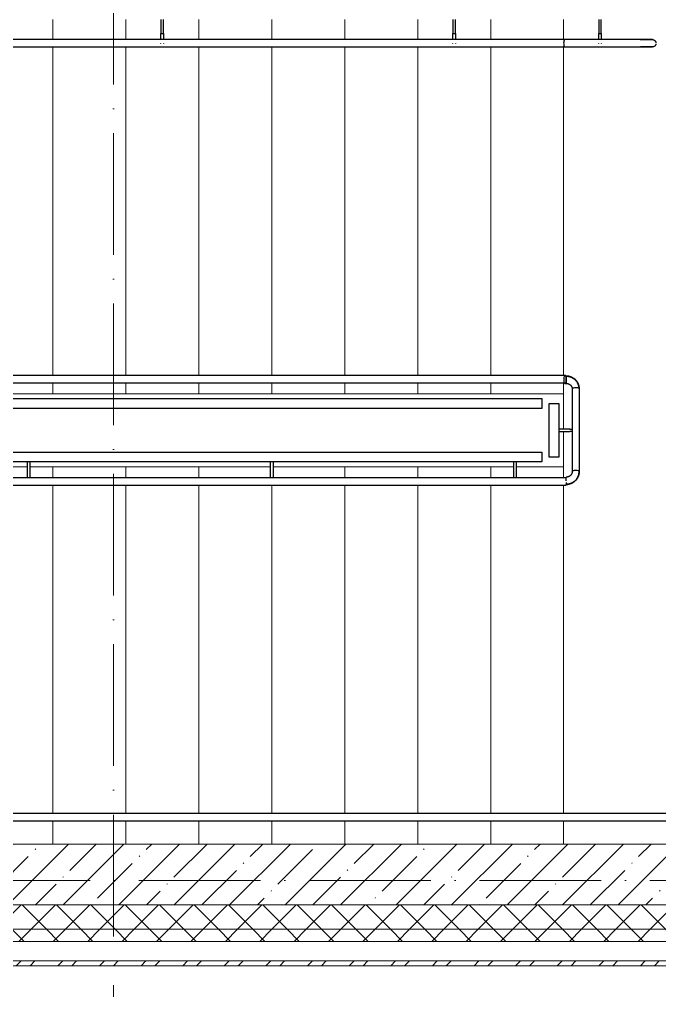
# Model space of a CAD drawing. Header units: millimetres. Extents: x -213536 to 1564669, y -45299 to 942238.
# Drawn here: x 502179 to 504810, y 501550 to 505540 of the extents above; entities that cross this region are included whole.
import ezdxf

# ---------------------------------------------------------------- set-up
doc = ezdxf.new("R2010")
doc.units = ezdxf.units.MM
doc.linetypes.add('50_200_ШТРИХ_1Т_ш5_п1_п1_', pattern=[700, 500, -100, 0, -100])
for name, color, linetype, lineweight in [('0-1', 7, 'Continuous', 5), ('0-2', 7, 'Continuous', 9), ('3) ЖБ 4м', 3, 'Continuous', 30), ('Контуры', 7, 'Continuous', 9), ('Линии подступенков', 7, 'Continuous', 9), ('Линии свеса', 7, 'Continuous', 9), ('Общие ребра', 7, 'Continuous', 9), ('Ограждение-1', 7, 'Continuous', 25), ('Оси-2', 7, '50_200_ШТРИХ_1Т_ш5_п1_п1_', 9), ('Стены-1', 7, 'Continuous', 13), ('Штриховка разреза-1', 7, 'Continuous', 9)]:
    doc.layers.add(name, color=color, linetype=linetype, lineweight=lineweight)
doc.layers.get('0-2').off()
pattern_1 = [(45, (0, 0), (-70.71068, 70.71068), []), (135, (0, 0), (-70.71068, -70.71068), [])]

# ---------------------------------------------------------------- blocks, each defined once
blk = doc.blocks.new('Ос 3 эт верх часть')
at = {"layer": 'Оси-2'}
for p, q in [((502566, 535177.6), (502566, 499613)), ((535374.3, 502002.4), (426847.2, 502002.4))]:
    blk.add_line(p, q, dxfattribs=at)
blk = doc.blocks.new('О_Элемент ограждения_Обод_Труба_ГОСТ 8645-68 - О_Элемент ограждения_Обод_Труба_ГОСТ 8645-68-V46-АИ2_03_План отделки стен 3-го этажа _Часть 1_')
at = {"layer": 'Ограждение-1'}
for p, q in [((-3720, 20), (0, 20)), ((-3720, -20), (-3720, 20)), ((0, 20), (0, -20)), ((0, -20), (-3720, -20))]:
    blk.add_line(p, q, dxfattribs=at)
blk = doc.blocks.new('О_Элемент поручня_Маршевый_Труба_ГОСТ 8732-78 - О_Элемент поручня_Маршевый_Труба_ГОСТ 8732-78-V47-АИ2_03_План отделки стен 3-го этажа _Часть 1_')
at = {"layer": 'Ограждение-1'}
for p, q in [((-9.9, 0), (-3926, 0)), ((-3926, -30), (-9.9, -30))]:
    blk.add_line(p, q, dxfattribs=at)
at = {"layer": 'Ограждение-1', "flags": 128}
for points in [[(-3923.9, -27.3), (-3924.7, -29), (-3925.5, -29.9), (-3926.4, -29.9), (-3927.2, -29), (-3928, -27.3)], [(-3927.1, -27.6), (-3926.3, -28.4), (-3925.6, -28.4), (-3924.8, -27.6)]]:
    blk.add_lwpolyline(points, dxfattribs=at)
blk = doc.blocks.new('О_Кронштейн_Форма Г_Круг_ГОСТ 2590-2006 - О_Кронштейн_Форма Г_Круг_ГОСТ 2590-2006-V48-АИ2_03_План отделки стен 3-го этажа _Часть 1_')
at = {"layer": 'Ограждение-1'}
for p, q in [((75045.3, 58765), (75045.3, 58820)), ((75055.3, 58820), (75055.3, 58765))]:
    blk.add_line(p, q, dxfattribs=at)
at = {"layer": 'Ограждение-1', "flags": 128}
for points in [[(75045.3, 58755), (75045.3, 58755.9), (75045.3, 58756.9), (75045.3, 58757.8), (75045.3, 58758.8), (75045.3, 58759.8), (75045.3, 58760.8), (75045.3, 58761.7), (75045.3, 58762.7), (75045.3, 58763.7), (75045.3, 58764.7), (75045.3, 58765)], [(75055.3, 58765), (75055.3, 58764), (75055.3, 58763), (75055.3, 58762), (75055.3, 58761), (75055.3, 58760), (75055.3, 58759.1), (75055.3, 58758.1), (75055.3, 58757.1), (75055.3, 58756.2), (75055.3, 58755.3)]]:
    blk.add_lwpolyline(points, dxfattribs=at)
blk = doc.blocks.new('О_Элемент поручня_Маршевый_Труба_ГОСТ 8732-78 - О_Элемент поручня_Маршевый_Труба_ГОСТ 8732-78-V49-АИ2_03_План отделки стен 3-го этажа _Часть 1_')
at = {"layer": 'Ограждение-1'}
for p, q in [((-9.9, 0), (-3926, 0)), ((-3926, -30), (-9.9, -30)), ((-9.1, -0.4), (-9.9, 0))]:
    blk.add_line(p, q, dxfattribs=at)
at = {"layer": 'Ограждение-1', "flags": 128}
blk.add_lwpolyline([(-9.9, -30), (-9.1, -29.6), (-8.3, -28.5), (-7.7, -26.7), (-7.1, -24.4), (-6.7, -21.5), (-6.5, -20.1)], dxfattribs=at)
blk = doc.blocks.new('О_Элемент ограждения_Обод_Труба_ГОСТ 8645-68 - О_Элемент ограждения_Обод_Труба_ГОСТ 8645-68-V249-АИ2_03_План отделки стен 3-го этажа _Часть 1_')
at = {"layer": 'Ограждение-1'}
for p, q in [((-220, 20), (0, 20)), ((-220, -20), (-220, 20)), ((0, 20), (0, -20)), ((0, -20), (-220, -20))]:
    blk.add_line(p, q, dxfattribs=at)
blk = doc.blocks.new('О_Элемент поручня_Торцевой_Труба_ГОСТ 8732-78 - О_Элемент поручня_Торцевой_Труба_ГОСТ 8732-78-31466544-АИ2_03_План отделки стен 3-го этажа _Часть 1_')
at = {"layer": 'Ограждение-1'}
for p, q in [((-4.8, 30), (-344.3, 30)), ((-344.3, 0), (-4.8, 0))]:
    blk.add_line(p, q, dxfattribs=at)
for centre, start_param, end_param in [((-344.3, 15), 6.021386, 6.283185), ((-344.3, 15), 3.141593, 4.712389), ((-344.3, 15), 5.235988, 5.497787), ((-4.8, 15), 5.759587, 6.283185), ((-4.8, 15), 3.141593, 3.403392), ((-4.8, 15), 5.567113, 5.713362), ((-4.8, 15), 3.800303, 3.926991), ((-4.8, 15), 4.712391, 4.949708), ((-4.8, 15), 4.462687, 4.712389)]:
    blk.add_ellipse(centre, major_axis=(0, 15), ratio=0.317305, start_param=start_param, end_param=end_param, dxfattribs=at)
blk = doc.blocks.new('О_Элемент поручня_Загиб_Труба_ГОСТ 8732-78 - О_Элемент поручня_Загиб_Труба_ГОСТ 8732-78-31466549-АИ2_03_План отделки стен 3-го этажа _Часть 1_')
at = {"layer": 'Ограждение-1'}
for p, q in [((75260, 59172.7), (75260, 59172.2)), ((75260, 59142.7), (75260, 59172.7)), ((75260, 59143.2), (75260, 59142.7))]:
    blk.add_line(p, q, dxfattribs=at)
at = {"layer": 'Ограждение-1', "flags": 128}
for points in [[(75315, 59119.8), (75315, 59121.9), (75314.8, 59124.1), (75314.6, 59126.2), (75314.3, 59128.3), (75313.9, 59130.4), (75313.4, 59132.5), (75312.8, 59134.6), (75312.1, 59136.6), (75311.4, 59138.7), (75310.5, 59140.6), (75309.6, 59142.6), (75308.6, 59144.5), (75307.6, 59146.4), (75306.4, 59148.2), (75305.2, 59150), (75303.9, 59151.7), (75302.5, 59153.3), (75301.1, 59155), (75299.6, 59156.5), (75298, 59158), (75296.4, 59159.4), (75294.7, 59160.8), (75293, 59162.1), (75291.2, 59163.3), (75289.4, 59164.5), (75287.5, 59165.6), (75285.6, 59166.6), (75283.7, 59167.5), (75281.7, 59168.4), (75279.7, 59169.2), (75277.6, 59169.9), (75275.6, 59170.5), (75273.5, 59171.1), (75271.4, 59171.6), (75269.2, 59171.9), (75267.1, 59172.3), (75264.9, 59172.5), (75262.8, 59172.6), (75260.6, 59172.7), (75260, 59172.7)], [(75313.5, 59119.8), (75313.5, 59121.8), (75313.3, 59123.9), (75313.1, 59126), (75312.8, 59128.1), (75312.4, 59130.1), (75311.9, 59132.2), (75311.4, 59134.2), (75310.7, 59136.1), (75310, 59138.1), (75309.2, 59140), (75308.3, 59141.9), (75307.3, 59143.8), (75306.3, 59145.6), (75305.2, 59147.4), (75304, 59149.1), (75302.7, 59150.8), (75301.4, 59152.4), (75300, 59153.9), (75298.5, 59155.5), (75297, 59156.9), (75295.4, 59158.3), (75293.8, 59159.6), (75292.1, 59160.9), (75290.4, 59162.1), (75288.6, 59163.2), (75286.8, 59164.3), (75285, 59165.3), (75283.1, 59166.2), (75281.1, 59167), (75279.2, 59167.8), (75277.2, 59168.5), (75275.2, 59169.1), (75273.1, 59169.6), (75271.1, 59170.1), (75269, 59170.5), (75266.9, 59170.8), (75264.8, 59171), (75262.7, 59171.1), (75260.6, 59171.2), (75260, 59171.2)], [(75260, 59142.7), (75261, 59142.7), (75262.1, 59142.6), (75263.1, 59142.5), (75264.1, 59142.4), (75265.1, 59142.2), (75266.1, 59142), (75267.1, 59141.7), (75268.1, 59141.5), (75269, 59141.1), (75270, 59140.8), (75270.9, 59140.4), (75271.8, 59140), (75272.7, 59139.5), (75273.6, 59139), (75274.4, 59138.5), (75275.2, 59137.9), (75276, 59137.4), (75276.8, 59136.7), (75277.5, 59136.1), (75278.2, 59135.5), (75278.9, 59134.8), (75279.5, 59134.1), (75280.1, 59133.3), (75280.7, 59132.6), (75281.2, 59131.8), (75281.7, 59131.1), (75282.2, 59130.3), (75282.6, 59129.5), (75283, 59128.6), (75283.4, 59127.8), (75283.7, 59127), (75284, 59126.1), (75284.3, 59125.3), (75284.5, 59124.4), (75284.7, 59123.5), (75284.8, 59122.6), (75284.9, 59121.8), (75285, 59120.9), (75285, 59120), (75285, 59119.8)]]:
    blk.add_lwpolyline(points, dxfattribs=at)
at = {"layer": 'Ограждение-1'}
for major_axis, start_param, end_param in [((15, 0), 2.991058, 3.141593), ((15, 0), 1.902818, 2.517638), ((-15, 0), 4.712391, 4.949101), ((15, 0), 1.071633, 1.570798), ((15, 0), 0.322886, 0.957006), ((-15, 0), 3.141593, 3.303036)]:
    blk.add_ellipse((75300, 59119.8), major_axis=major_axis, ratio=0.317305, start_param=start_param, end_param=end_param, dxfattribs=at)
blk = doc.blocks.new('О_Элемент поручня_Загиб_Труба_ГОСТ 8732-78 - О_Элемент поручня_Загиб_Труба_ГОСТ 8732-78-31137301-АИ2_03_План отделки стен 3-го этажа _Часть 1_')
at = {"layer": 'Ограждение-1'}
for p, q in [((75260, 58757.3), (75260, 58757.3)), ((75260, 58741.6), (75260, 58757))]:
    blk.add_line(p, q, dxfattribs=at)
at = {"layer": 'Ограждение-1', "flags": 128}
for points in [[(75260, 58727.3), (75262.2, 58727.3), (75264.3, 58727.5), (75266.5, 58727.7), (75268.6, 58728), (75270.8, 58728.3), (75272.9, 58728.8), (75275, 58729.3), (75277.1, 58729.9), (75279.1, 58730.6), (75281.2, 58731.4), (75283.2, 58732.2), (75285.1, 58733.1), (75287, 58734.1), (75288.9, 58735.2), (75290.7, 58736.4), (75292.5, 58737.6), (75294.3, 58738.8), (75296, 58740.2), (75297.6, 58741.6), (75299.2, 58743.1), (75300.7, 58744.6), (75302.1, 58746.2), (75303.5, 58747.9), (75304.8, 58749.6), (75306.1, 58751.3), (75307.3, 58753.1), (75308.3, 58755), (75309.4, 58756.9), (75310.3, 58758.8), (75311.2, 58760.8), (75311.9, 58762.8), (75312.6, 58764.9), (75313.2, 58766.9), (75313.7, 58769), (75314.2, 58771.1), (75314.5, 58773.2), (75314.8, 58775.4), (75314.9, 58777.5), (75315, 58779.7), (75315, 58780.2)], [(75285, 58780.2), (75285, 58779.4), (75284.9, 58778.5), (75284.8, 58777.6), (75284.7, 58776.7), (75284.5, 58775.8), (75284.3, 58775), (75284.1, 58774.1), (75283.8, 58773.3), (75283.5, 58772.4), (75283.1, 58771.6), (75282.8, 58770.8), (75282.3, 58769.9), (75281.9, 58769.1), (75281.4, 58768.4), (75280.8, 58767.6), (75280.3, 58766.9), (75279.7, 58766.1), (75279.1, 58765.4), (75278.4, 58764.7), (75277.7, 58764.1), (75277, 58763.4), (75276.2, 58762.8), (75275.5, 58762.2), (75274.6, 58761.7), (75273.8, 58761.1), (75273, 58760.6), (75272.1, 58760.2), (75271.2, 58759.7), (75270.2, 58759.3), (75269.3, 58759), (75268.3, 58758.6), (75267.4, 58758.3), (75266.4, 58758.1), (75265.4, 58757.8), (75264.4, 58757.7), (75263.4, 58757.5), (75262.3, 58757.4), (75261.3, 58757.3), (75260.3, 58757.3), (75260, 58757.3)], [(75260, 58728.8), (75262.1, 58728.8), (75264.2, 58729), (75266.3, 58729.2), (75268.4, 58729.4), (75270.5, 58729.8), (75272.6, 58730.2), (75274.6, 58730.8), (75276.6, 58731.4), (75278.6, 58732), (75280.6, 58732.8), (75282.5, 58733.6), (75284.4, 58734.5), (75286.3, 58735.5), (75288.1, 58736.5), (75289.9, 58737.6), (75291.7, 58738.8), (75293.4, 58740), (75295, 58741.3), (75296.6, 58742.7), (75298.1, 58744.2), (75299.6, 58745.6), (75301, 58747.2), (75302.4, 58748.8), (75303.6, 58750.5), (75304.8, 58752.2), (75306, 58753.9), (75307, 58755.7), (75308, 58757.6), (75308.9, 58759.5), (75309.8, 58761.4), (75310.5, 58763.3), (75311.2, 58765.3), (75311.8, 58767.3), (75312.3, 58769.3), (75312.7, 58771.4), (75313, 58773.4), (75313.3, 58775.5), (75313.4, 58777.6), (75313.5, 58779.7), (75313.5, 58780.2)]]:
    blk.add_lwpolyline(points, dxfattribs=at)
at = {"layer": 'Ограждение-1'}
for major_axis, start_param, end_param in [((15, 0), 2.692794, 2.917193), ((15, 0), 2.468394, 2.62707), ((15, 0), 1.833599, 2.019595), ((15, 0), 1.570796, 1.795196), ((-15, 0), 3.141593, 4.712389)]:
    blk.add_ellipse((75300, 58780.2), major_axis=major_axis, ratio=0.317305, start_param=start_param, end_param=end_param, dxfattribs=at)
blk = doc.blocks.new('О_Элемент поручня_Площадочный_Одноуровневый_ГОСТ 8732-78 - О_Элемент поручня_Площадочный_Одноуровневый_ГОСТ 8732-78 2-31466550-АИ2_03_План отделки стен 3-го этажа _Часть 1_')
at = {"layer": 'Ограждение-1'}
for p, q in [((9.9, 40), (4.9, 40)), ((4.9, 10), (6.1, 10.4)), ((4.9, 10), (9.9, 10)), ((6.7, 39), (5.5, 39.9)), ((9.9, 39.5), (9.9, 25)), ((9.9, 25), (9.9, 10.5))]:
    blk.add_line(p, q, dxfattribs=at)
at = {"layer": 'Ограждение-1', "flags": 128}
for points in [[(3.2, 39), (2.1, 37.3), (1.2, 34.9), (0.6, 32), (0.1, 28.6), (0, 25)], [(0, 25), (0.1, 21.7), (0.5, 18.5), (1.1, 15.6), (1.9, 13.3), (2.8, 11.5), (3.8, 10.4), (4.9, 10)]]:
    blk.add_lwpolyline(points, dxfattribs=at)
blk = doc.blocks.new('О_Кронштейн_Форма Г_Круг_ГОСТ 2590-2006 - О_Кронштейн_Форма Г_Круг_ГОСТ 2590-2006-V261-АИ2_03_План отделки стен 3-го этажа _Часть 1_')
at = {"layer": 'Ограждение-1'}
for p, q in [((75275, 58955), (75230, 58955)), ((75230, 58945), (75275, 58945))]:
    blk.add_line(p, q, dxfattribs=at)
at = {"layer": 'Ограждение-1', "flags": 128}
for points in [[(75275, 58955), (75276, 58955), (75277, 58955), (75278, 58955), (75279, 58955), (75280, 58955), (75280.9, 58955), (75281.9, 58955), (75282.9, 58955), (75283.8, 58955), (75284.7, 58955)], [(75285, 58945), (75284.1, 58945), (75283.1, 58945), (75282.2, 58945), (75281.2, 58945), (75280.2, 58945), (75279.2, 58945), (75278.3, 58945), (75277.3, 58945), (75276.3, 58945), (75275.3, 58945), (75275, 58945)]]:
    blk.add_lwpolyline(points, dxfattribs=at)
blk = doc.blocks.new('Ограждение 18 - Ограждение 2-31475116-АИ2_03_План отделки стен 3-го этажа _Часть 1_')
at = {"layer": 'Ограждение-1'}
for p, q in [((71219.7, 58819), (71219.7, 58761.1)), ((71219.7, 58819), (71219.7, 58761.1)), ((71229.7, 58761.1), (71229.7, 58819)), ((71229.7, 58761.1), (71229.7, 58819)), ((72419.8, 58819), (72419.8, 58761.1)), ((72419.8, 58819), (72419.8, 58761.1)), ((72429.8, 58761.1), (72429.8, 58819)), ((72429.8, 58761.1), (72429.8, 58819)), ((73019.6, 58819), (73019.6, 58761.1)), ((73019.6, 58819), (73019.6, 58761.1)), ((73029.6, 58761.1), (73029.6, 58819)), ((73029.6, 58761.1), (73029.6, 58819)), ((72878.5, 58736), (68995, 58736)), ((68995, 58706), (72878.5, 58706)), ((73189.7, 58736), (72878.5, 58736)), ((72878.5, 58706), (73189.7, 58706))]:
    blk.add_line(p, q, dxfattribs=at)
at = {"layer": 'Ограждение-1', "flags": 128}
for points in [[(71219.7, 58736.6), (71219.7, 58738), (71219.7, 58739.3), (71219.7, 58740.7), (71219.7, 58742.2), (71219.7, 58743.7), (71219.7, 58745.2), (71219.7, 58746.7), (71219.7, 58748.3), (71219.7, 58749.8), (71219.7, 58751.4), (71219.7, 58753), (71219.7, 58754.6), (71219.7, 58756.3), (71219.7, 58757.9), (71219.7, 58759.6), (71219.7, 58761.1)], [(71219.7, 58736.6), (71219.7, 58738), (71219.7, 58739.3), (71219.7, 58740.7), (71219.7, 58742.2), (71219.7, 58743.7), (71219.7, 58745.2), (71219.7, 58746.7), (71219.7, 58748.3), (71219.7, 58749.8), (71219.7, 58751.4), (71219.7, 58753), (71219.7, 58754.6), (71219.7, 58756.3), (71219.7, 58757.9), (71219.7, 58759.6), (71219.7, 58761.1)], [(71229.7, 58761.1), (71229.7, 58759.4), (71229.7, 58757.8), (71229.7, 58756.2), (71229.7, 58754.5), (71229.7, 58752.9), (71229.7, 58751.3), (71229.7, 58749.7), (71229.7, 58748.1), (71229.7, 58746.6), (71229.7, 58745.1), (71229.7, 58743.6), (71229.7, 58742.1), (71229.7, 58740.6), (71229.7, 58739.2), (71229.7, 58737.9), (71229.7, 58736.5)], [(71229.7, 58761.1), (71229.7, 58759.4), (71229.7, 58757.8), (71229.7, 58756.2), (71229.7, 58754.5), (71229.7, 58752.9), (71229.7, 58751.3), (71229.7, 58749.7), (71229.7, 58748.1), (71229.7, 58746.6), (71229.7, 58745.1), (71229.7, 58743.6), (71229.7, 58742.1), (71229.7, 58740.6), (71229.7, 58739.2), (71229.7, 58737.9), (71229.7, 58736.5)], [(72419.8, 58736.6), (72419.8, 58738), (72419.8, 58739.3), (72419.8, 58740.7), (72419.8, 58742.2), (72419.8, 58743.7), (72419.8, 58745.2), (72419.8, 58746.7), (72419.8, 58748.3), (72419.8, 58749.8), (72419.8, 58751.4), (72419.8, 58753), (72419.8, 58754.6), (72419.8, 58756.3), (72419.8, 58757.9), (72419.8, 58759.6), (72419.8, 58761.1)], [(72419.8, 58736.6), (72419.8, 58738), (72419.8, 58739.3), (72419.8, 58740.7), (72419.8, 58742.2), (72419.8, 58743.7), (72419.8, 58745.2), (72419.8, 58746.7), (72419.8, 58748.3), (72419.8, 58749.8), (72419.8, 58751.4), (72419.8, 58753), (72419.8, 58754.6), (72419.8, 58756.3), (72419.8, 58757.9), (72419.8, 58759.6), (72419.8, 58761.1)], [(72429.8, 58761.1), (72429.8, 58759.4), (72429.8, 58757.8), (72429.8, 58756.2), (72429.8, 58754.5), (72429.8, 58752.9), (72429.8, 58751.3), (72429.8, 58749.7), (72429.8, 58748.1), (72429.8, 58746.6), (72429.8, 58745.1), (72429.8, 58743.6), (72429.8, 58742.1), (72429.8, 58740.6), (72429.8, 58739.2), (72429.8, 58737.9), (72429.8, 58736.5)], [(72429.8, 58761.1), (72429.8, 58759.4), (72429.8, 58757.8), (72429.8, 58756.2), (72429.8, 58754.5), (72429.8, 58752.9), (72429.8, 58751.3), (72429.8, 58749.7), (72429.8, 58748.1), (72429.8, 58746.6), (72429.8, 58745.1), (72429.8, 58743.6), (72429.8, 58742.1), (72429.8, 58740.6), (72429.8, 58739.2), (72429.8, 58737.9), (72429.8, 58736.5)], [(73019.6, 58736.6), (73019.6, 58738), (73019.6, 58739.3), (73019.6, 58740.7), (73019.6, 58742.2), (73019.6, 58743.7), (73019.6, 58745.2), (73019.6, 58746.7), (73019.6, 58748.3), (73019.6, 58749.8), (73019.6, 58751.4), (73019.6, 58753), (73019.6, 58754.6), (73019.6, 58756.3), (73019.6, 58757.9), (73019.6, 58759.6), (73019.6, 58761.1)], [(73019.6, 58736.6), (73019.6, 58738), (73019.6, 58739.3), (73019.6, 58740.7), (73019.6, 58742.2), (73019.6, 58743.7), (73019.6, 58745.2), (73019.6, 58746.7), (73019.6, 58748.3), (73019.6, 58749.8), (73019.6, 58751.4), (73019.6, 58753), (73019.6, 58754.6), (73019.6, 58756.3), (73019.6, 58757.9), (73019.6, 58759.6), (73019.6, 58761.1)], [(73029.6, 58761.1), (73029.6, 58759.4), (73029.6, 58757.8), (73029.6, 58756.2), (73029.6, 58754.5), (73029.6, 58752.9), (73029.6, 58751.3), (73029.6, 58749.7), (73029.6, 58748.1), (73029.6, 58746.6), (73029.6, 58745.1), (73029.6, 58743.6), (73029.6, 58742.1), (73029.6, 58740.6), (73029.6, 58739.2), (73029.6, 58737.9), (73029.6, 58736.5)], [(73029.6, 58761.1), (73029.6, 58759.4), (73029.6, 58757.8), (73029.6, 58756.2), (73029.6, 58754.5), (73029.6, 58752.9), (73029.6, 58751.3), (73029.6, 58749.7), (73029.6, 58748.1), (73029.6, 58746.6), (73029.6, 58745.1), (73029.6, 58743.6), (73029.6, 58742.1), (73029.6, 58740.6), (73029.6, 58739.2), (73029.6, 58737.9), (73029.6, 58736.5)], [(71219.7, 58720.1), (71219.7, 58720.2), (71219.7, 58720.3), (71219.7, 58720.4), (71219.7, 58720.7), (71219.7, 58721), (71219.7, 58721.4), (71219.7, 58721.8)], [(71229.7, 58721.8), (71229.7, 58721.3), (71229.7, 58721), (71229.7, 58720.7), (71229.7, 58720.4), (71229.7, 58720.3), (71229.7, 58720.2), (71229.7, 58720.1)], [(72419.8, 58720.1), (72419.8, 58720.2), (72419.8, 58720.3), (72419.8, 58720.4), (72419.8, 58720.7), (72419.8, 58721), (72419.8, 58721.4), (72419.8, 58721.8)], [(72429.8, 58721.8), (72429.8, 58721.3), (72429.8, 58721), (72429.8, 58720.7), (72429.8, 58720.4), (72429.8, 58720.3), (72429.8, 58720.2), (72429.8, 58720.1)], [(73019.6, 58720.1), (73019.6, 58720.2), (73019.6, 58720.3), (73019.6, 58720.4), (73019.6, 58720.7), (73019.6, 58721), (73019.6, 58721.4), (73019.6, 58721.8)], [(73029.6, 58721.8), (73029.6, 58721.3), (73029.6, 58721), (73029.6, 58720.7), (73029.6, 58720.4), (73029.6, 58720.3), (73029.6, 58720.2), (73029.6, 58720.1)], [(73239.7, 58736), (73239.6, 58736), (73239.5, 58736), (73239.3, 58736), (73239, 58736), (73238.7, 58736), (73238.2, 58736), (73237.7, 58736), (73237.1, 58736), (73236.5, 58736), (73235.7, 58736), (73234.9, 58736), (73234, 58736), (73233, 58736), (73232, 58736), (73230.9, 58736), (73229.8, 58736), (73228.5, 58736), (73227.2, 58736), (73225.9, 58736), (73224.5, 58736), (73223, 58736), (73221.5, 58736), (73219.9, 58736), (73218.3, 58736), (73216.7, 58736), (73215, 58736), (73213.2, 58736), (73211.4, 58736), (73209.6, 58736), (73207.8, 58736), (73205.9, 58736), (73204, 58736), (73202.1, 58736), (73200.1, 58736), (73198.2, 58736), (73196.2, 58736), (73194.2, 58736), (73192.2, 58736), (73190.2, 58736), (73189.7, 58736)], [(73189.7, 58736), (73191.7, 58736), (73193.7, 58736), (73195.6, 58736), (73197.6, 58736), (73199.6, 58736), (73201.5, 58736), (73203.5, 58736), (73205.4, 58736), (73207.3, 58736), (73209.1, 58736), (73211, 58736), (73212.7, 58736), (73214.5, 58736), (73216.2, 58736), (73217.9, 58736), (73219.5, 58736), (73221.1, 58736), (73222.6, 58736), (73224.1, 58736), (73225.5, 58736), (73226.9, 58736), (73228.2, 58736), (73229.4, 58736), (73230.6, 58736), (73231.7, 58736), (73232.8, 58736), (73233.8, 58736), (73234.7, 58736), (73235.5, 58736), (73236.3, 58736), (73236.9, 58736), (73237.6, 58736), (73238.1, 58736), (73238.6, 58736), (73238.9, 58736), (73239.2, 58736), (73239.5, 58736), (73239.6, 58736), (73239.7, 58736), (73239.7, 58736)], [(73189.7, 58706), (73191.7, 58706), (73193.7, 58706), (73195.6, 58706), (73197.6, 58706), (73199.6, 58706), (73201.5, 58706), (73203.5, 58706), (73205.4, 58706), (73207.3, 58706), (73209.1, 58706), (73211, 58706), (73212.7, 58706), (73214.5, 58706), (73216.2, 58706), (73217.9, 58706), (73219.5, 58706), (73221.1, 58706), (73222.6, 58706), (73224.1, 58706), (73225.5, 58706), (73226.9, 58706), (73228.2, 58706), (73229.4, 58706), (73230.6, 58706), (73231.7, 58706), (73232.8, 58706), (73233.8, 58706), (73234.7, 58706), (73235.5, 58706), (73236.3, 58706), (73236.9, 58706), (73237.6, 58706), (73238.1, 58706), (73238.6, 58706), (73238.9, 58706), (73239.2, 58706), (73239.5, 58706), (73239.6, 58706), (73239.7, 58706), (73239.7, 58706)], [(73239.7, 58706), (73239.6, 58706), (73239.5, 58706), (73239.3, 58706), (73239, 58706), (73238.7, 58706), (73238.2, 58706), (73237.7, 58706), (73237.1, 58706), (73236.5, 58706), (73235.7, 58706), (73234.9, 58706), (73234, 58706), (73233, 58706), (73232, 58706), (73230.9, 58706), (73229.8, 58706), (73228.5, 58706), (73227.2, 58706), (73225.9, 58706), (73224.5, 58706), (73223, 58706), (73221.5, 58706), (73219.9, 58706), (73218.3, 58706), (73216.7, 58706), (73215, 58706), (73213.2, 58706), (73211.4, 58706), (73209.6, 58706), (73207.8, 58706), (73205.9, 58706), (73204, 58706), (73202.1, 58706), (73200.1, 58706), (73198.2, 58706), (73196.2, 58706), (73194.2, 58706), (73192.2, 58706), (73190.2, 58706)], [(73239.7, 58736), (73240.3, 58736), (73240.9, 58736), (73241.5, 58735.9), (73242, 58735.9), (73242.6, 58735.7), (73243.2, 58735.6), (73243.8, 58735.5), (73244.4, 58735.3), (73244.9, 58735.1), (73245.5, 58734.9), (73246, 58734.6), (73246.6, 58734.3), (73247.1, 58734.1), (73247.6, 58733.8), (73248.1, 58733.4), (73248.6, 58733.1), (73249.1, 58732.7), (73249.5, 58732.3), (73250, 58731.9), (73250.4, 58731.5), (73250.8, 58731.1), (73251.2, 58730.6), (73251.6, 58730.1), (73251.9, 58729.6), (73252.3, 58729.1), (73252.6, 58728.6), (73252.9, 58728.1), (73253.2, 58727.6), (73253.4, 58727), (73253.6, 58726.5), (73253.8, 58725.9), (73254, 58725.3), (73254.2, 58724.8), (73254.3, 58724.2), (73254.4, 58723.6), (73254.5, 58723)], [(73248.7, 58709.1), (73248.3, 58708.8), (73247.8, 58708.4), (73247.3, 58708.1), (73246.7, 58707.8), (73246.2, 58707.5), (73245.6, 58707.3), (73245.1, 58707.1), (73244.5, 58706.9), (73244, 58706.7), (73243.4, 58706.5), (73242.8, 58706.4), (73242.2, 58706.3), (73241.6, 58706.2), (73241, 58706.1), (73240.4, 58706.1), (73239.8, 58706), (73239.7, 58706)], [(73254.5, 58719.2), (73254.5, 58718.7), (73254.4, 58718.1), (73254.2, 58717.5), (73254.1, 58716.9), (73253.9, 58716.3), (73253.7, 58715.8), (73253.5, 58715.2), (73253.2, 58714.7), (73253, 58714.1), (73252.7, 58713.6), (73252.4, 58713.1), (73252, 58712.6), (73251.7, 58712.1), (73251.3, 58711.6), (73250.9, 58711.2), (73250.5, 58710.7), (73250.1, 58710.3), (73249.7, 58709.9), (73249.2, 58709.5)]]:
    blk.add_lwpolyline(points, dxfattribs=at)
at = {"layer": 'Ограждение-1'}
for points in [[(71219.8, 58761.1), (71219.7, 58761.1), (71219.7, 58761.1), (71219.8, 58761.1)], [(71219.8, 58761.1), (71219.7, 58761.1), (71219.7, 58761.1), (71220.3, 58761.1), (71221.4, 58761.1), (71223, 58761.1), (71224.1, 58761.1), (71224.7, 58761.1)], [(71224.7, 58761.1), (71225.3, 58761.1), (71226.5, 58761.1), (71228, 58761.1), (71229.1, 58761.1), (71229.5, 58761.1), (71229.6, 58761.1)], [(72419.9, 58761.1), (72419.8, 58761.1), (72419.8, 58761.1), (72419.9, 58761.1)], [(72419.9, 58761.1), (72419.8, 58761.1), (72419.8, 58761.1), (72420.4, 58761.1), (72421.5, 58761.1), (72423.1, 58761.1), (72424.2, 58761.1), (72424.8, 58761.1)], [(72424.8, 58761.1), (72425.4, 58761.1), (72426.6, 58761.1), (72428.1, 58761.1), (72429.2, 58761.1), (72429.6, 58761.1), (72429.7, 58761.1)], [(73019.7, 58761.1), (73019.6, 58761.1), (73019.6, 58761.1), (73020.2, 58761.1), (73021.3, 58761.1), (73022.9, 58761.1), (73024, 58761.1), (73024.6, 58761.1)], [(73019.7, 58761.1), (73019.6, 58761.1), (73019.6, 58761.1), (73019.7, 58761.1)], [(73024.6, 58761.1), (73025.2, 58761.1), (73026.3, 58761.1), (73027.9, 58761.1), (73029, 58761.1), (73029.4, 58761.1), (73029.5, 58761.1)]]:
    blk.add_open_spline(points, degree=3, dxfattribs=at)
for points, knots in [([(72878.5, 58736), (72878.2, 58736), (72877.6, 58735.7), (72876.8, 58734.2), (72876, 58731.8), (72875.2, 58727.6), (72875, 58723.7), (72875, 58721)], [-0.5, -0.5, -0.5, -0.5, -0.4166667, -0.3333333, -0.25, -0.1666667, 0, 0, 0, 0]), ([(72875, 58721), (72875, 58718.4), (72875.2, 58714.5), (72876, 58710.3), (72876.8, 58707.9), (72877.6, 58706.4), (72878.2, 58706), (72878.5, 58706)], [-1, -1, -1, -1, -0.8333333, -0.75, -0.6666667, -0.5833333, -0.5, -0.5, -0.5, -0.5])]:
    blk.add_open_spline(points, degree=3, knots=knots, dxfattribs=at)
blk = doc.blocks.new('О_Элемент поручня_Пристенный_Труба_ГОСТ 8732-78 - О_Элемент поручня_Пристенный_Труба_ГОСТ 8732-78-31382400-АИ2_03_План отделки стен 3-го этажа _Часть 1_')
at = {"layer": 'Ограждение-1'}
for p, q in [((300, 30), (-4500, 30)), ((-4500, 0), (300, 0))]:
    blk.add_line(p, q, dxfattribs=at)
blk = doc.blocks.new('0125-Р-ОО-Ш2-АР-о_23_10_2024_rvt-1-АИ2_03_План отделки стен 3-го этажа _Часть 1_')
at = {"layer": 'Штриховка разреза-1'}
h = blk.add_hatch(dxfattribs=at)
h.set_pattern_fill('FP_2', color=256, style=0, pattern_type=2)
h.set_pattern_definition([(45, (0, 0), (-114.04925, 114.04925), []), (45, (114.05, 0), (-114.04925, 114.04925), [201.612, -40.322, 3.353, -36.97])])
h.paths.add_polyline_path([(76800, 57000), (76800, 57250), (70300, 57250), (70300, 57000), (76750, 57000)], flags=0)
h = blk.add_hatch(dxfattribs=at)
h.set_pattern_fill('FP_50', color=256, style=0, pattern_type=2)
h.set_pattern_definition(pattern_1)
h.paths.add_polyline_path([(75665.1, 56900), (76650, 56900), (76650, 57000), (70300, 57000), (70300, 56900), (74722.9, 56900)], flags=0)
h.paths.add_polyline_path([(66243.3, 56900), (66350, 56900), (66350, 56994), (66275, 56994), (66275, 57000), (65325, 57000), (65325, 56994), (65250, 56994), (65250, 56900), (66100, 56900)], flags=0)
h.paths.add_polyline_path([(68800, 56900), (69300, 56900), (69300, 57000), (67425, 57000), (67425, 56994), (67350, 56994), (67350, 56900), (68127.7, 56900)], flags=0)
h.paths.add_polyline_path([(63450, 56900), (63450, 56994), (63375, 56994), (63375, 57000), (62325, 57000), (62325, 56994), (62250, 56994), (62250, 56900), (63444, 56900)], flags=0)
h.paths.add_polyline_path([(60375, 56900), (60450, 56900), (60450, 56994), (60375, 56994), (60375, 57000), (59325, 57000), (59325, 56994), (59250, 56994), (59250, 56900), (59648.1, 56900)], flags=0)
h.paths.add_polyline_path([(56600, 56900), (57450, 56900), (57450, 56994), (57375, 56994), (57375, 57000), (56325, 57000), (56325, 56994), (56250, 56994), (56250, 56900), (56350.5, 56900)], flags=0)
h.paths.add_polyline_path([(54444, 56900), (54450, 56900), (54450, 56994), (54375, 56994), (54375, 57000), (53325, 57000), (53325, 56994), (53250, 56994), (53250, 56900), (54375, 56900)], flags=0)
h.paths.add_polyline_path([(51450, 56900), (51450, 56994), (51375, 56994), (51375, 57000), (50325, 57000), (50325, 56994), (50250, 56994), (50250, 56900), (51168.6, 56900)], flags=0)
h.paths.add_polyline_path([(48450, 56900), (48450, 56994), (48375, 56994), (48375, 57000), (46775, 57000), (46775, 56994), (46700, 56994), (46700, 56900), (48342.1, 56900)], flags=0)
h.paths.add_polyline_path([(44900, 56900), (44900, 56994), (44825, 56994), (44825, 57000), (43775, 57000), (43775, 56994), (43700, 56994), (43700, 56900), (44894, 56900)], flags=0)
h.paths.add_polyline_path([(41050, 56900), (41900, 56900), (41900, 56994), (41825, 56994), (41825, 57000), (40775, 57000), (40775, 56994), (40700, 56994), (40700, 56900), (40804.7, 56900)], flags=0)
h.paths.add_polyline_path([(38900, 56900), (38900, 56994), (38825, 56994), (38825, 57000), (37775, 57000), (37775, 56994), (37700, 56994), (37700, 56900), (38550, 56900)], flags=0)
h.paths.add_polyline_path([(35894, 56900), (35900, 56900), (35900, 56994), (35825, 56994), (35825, 57000), (34775, 57000), (34775, 56994), (34700, 56994), (34700, 56900), (35825, 56900)], flags=0)
h.paths.add_polyline_path([(32900, 56900), (32900, 56994), (32825, 56994), (32825, 57000), (31775, 57000), (31775, 56994), (31700, 56994), (31700, 56900), (32796.2, 56900)], flags=0)
h.paths.add_polyline_path([(29550, 56900), (29900, 56900), (29900, 56994), (29825, 56994), (29825, 57000), (28775, 57000), (28775, 56994), (28700, 56994), (28700, 56900), (29498.6, 56900)], flags=0)
h.paths.add_polyline_path([(25700, 56900), (26900, 56900), (26900, 56994), (26825, 56994), (26825, 57000), (25775, 57000), (25775, 56994), (25700, 56994)], flags=0)
h.paths.add_polyline_path([(23825, 56900), (23900, 56900), (23900, 56994), (23825, 56994), (23825, 57000), (22775, 57000), (22775, 56994), (22700, 56994), (22700, 56900), (23550, 56900)], flags=0)
h.paths.add_polyline_path([(20825, 56900), (20900, 56900), (20900, 56994), (20825, 56994), (20825, 57000), (19775, 57000), (19775, 56994), (19700, 56994), (19700, 56900), (20550, 56900)], flags=0)
h.paths.add_polyline_path([(18700, 56900), (18700, 56994), (18625, 56994), (18625, 57000), (8900, 57000), (8900, 56900), (18663.6, 56900)], flags=0)
h.paths.add_polyline_path([(6886.4, 56900), (7900, 56900), (7900, 57000), (-100, 57000), (-100, 56900), (3117.7, 56900)], flags=0)
h = blk.add_hatch(dxfattribs=at)
h.set_pattern_fill('FP_50', color=256, style=0, pattern_type=2)
h.set_pattern_definition(pattern_1)
h.paths.add_polyline_path([(75665.1, 56850), (76650, 56850), (76650, 56900), (70300, 56900), (70300, 56850), (74722.9, 56850)], flags=0)
h.paths.add_polyline_path([(69300, 56850), (69300, 56900), (67350, 56900), (67350, 56850), (69069.9, 56850)], flags=0)
h.paths.add_polyline_path([(66350, 56850), (66350, 56900), (65250, 56900), (65250, 56850), (66243.3, 56850)], flags=0)
h.paths.add_polyline_path([(63450, 56850), (63450, 56900), (62250, 56900), (62250, 56850), (63416.8, 56850)], flags=0)
h.paths.add_polyline_path([(60450, 56850), (60450, 56900), (59250, 56900), (59250, 56850), (59648.1, 56850)], flags=0)
h.paths.add_polyline_path([(57450, 56850), (57450, 56900), (56250, 56900), (56250, 56850), (56821.6, 56850)], flags=0)
h.paths.add_polyline_path([(53250, 56850), (54450, 56850), (54450, 56900), (53250, 56900)], flags=0)
h.paths.add_polyline_path([(51450, 56850), (51450, 56900), (50250, 56900), (50250, 56850), (51168.6, 56850)], flags=0)
h.paths.add_polyline_path([(48450, 56850), (48450, 56900), (46700, 56900), (46700, 56850), (48342.1, 56850)], flags=0)
h.paths.add_polyline_path([(44573.4, 56850), (44900, 56850), (44900, 56900), (43700, 56900), (43700, 56850)], flags=0)
h.paths.add_polyline_path([(41900, 56850), (41900, 56900), (40700, 56900), (40700, 56850), (41746.8, 56850)], flags=0)
h.paths.add_polyline_path([(38900, 56850), (38900, 56900), (37700, 56900), (37700, 56850), (37978.1, 56850)], flags=0)
h.paths.add_polyline_path([(34700, 56850), (35900, 56850), (35900, 56900), (34700, 56900)], flags=0)
h.paths.add_polyline_path([(32900, 56850), (32900, 56900), (31700, 56900), (31700, 56850), (32796.2, 56850)], flags=0)
h.paths.add_polyline_path([(28700, 56850), (29900, 56850), (29900, 56900), (28700, 56900)], flags=0)
h.paths.add_polyline_path([(25729.9, 56850), (26900, 56850), (26900, 56900), (25700, 56900), (25700, 56850)], flags=0)
h.paths.add_polyline_path([(23900, 56850), (23900, 56900), (22700, 56900), (22700, 56850), (23845.5, 56850)], flags=0)
h.paths.add_polyline_path([(20547.9, 56850), (20900, 56850), (20900, 56900), (19700, 56900), (19700, 56850), (20076.9, 56850)], flags=0)
h.paths.add_polyline_path([(18700, 56850), (18700, 56900), (8900, 56900), (8900, 56850), (18663.6, 56850)], flags=0)
h.paths.add_polyline_path([(7900, 56850), (7900, 56900), (-200, 56900), (-200, 56850), (6886.4, 56850)], flags=0)
h = blk.add_hatch(dxfattribs=at)
h.set_pattern_fill('FP_49', color=256, style=0, pattern_type=2)
h.set_pattern_definition([(45, (0, 0), (-85.53659, 85.53659), []), (45, (57.02, 0), (-85.53659, 85.53659), [])])
h.paths.add_polyline_path([(76136.2, 56750), (76550, 56750), (76550, 56770), (70300, 56770), (70300, 56750), (75665.1, 56750)], flags=0)
h.paths.add_polyline_path([(69300, 56750), (69300, 56770), (67350, 56770), (67350, 56750), (69069.9, 56750)], flags=0)
h.paths.add_polyline_path([(66243.3, 56750), (66350, 56750), (66350, 56770), (65250, 56770), (65250, 56750), (65301.2, 56750)], flags=0)
h.paths.add_polyline_path([(63416.8, 56750), (63450, 56750), (63450, 56770), (62870, 56770), (62870, 56750)], flags=0)
at = {"layer": 'Контуры'}
for p, q in [((75250, 60638), (75250, 60555)), ((75250, 60525), (75250, 59174.9)), ((75250, 59145), (75250, 59100)), ((72850, 59100), (73150, 59100)), ((73150, 59100), (73450, 59100)), ((73450, 59100), (73750, 59100)), ((73750, 59100), (74050, 59100)), ((74050, 59100), (74350, 59100)), ((74350, 59100), (74650, 59100)), ((74650, 59100), (74950, 59100)), ((74950, 59100), (75250, 59100)), ((75250, 59100), (75250, 58954.6)), ((75250, 58945.2), (75250, 58800)), ((73045.5, 58800), (72850, 58800)), ((73150, 58800), (73055, 58800)), ((73450, 58800), (73150, 58800)), ((73750, 58800), (73450, 58800)), ((74045.5, 58800), (73750, 58800)), ((74350, 58800), (74055, 58800)), ((74650, 58800), (74350, 58800)), ((74950, 58800), (74650, 58800)), ((75045.5, 58800), (74950, 58800)), ((75250, 58800), (75055, 58800)), ((75250, 58755), (75250, 58800)), ((75250, 57375), (75250, 58725)), ((75250, 57250), (75250, 57345))]:
    blk.add_line(p, q, dxfattribs=at)
at = {"layer": 'Линии подступенков'}
for p, q in [((73150, 60638), (73150, 60555)), ((73450, 60638), (73450, 60554.8)), ((73750, 60638), (73750, 60554.8)), ((74050, 60638), (74050, 60554.8)), ((74350, 60638), (74350, 60554.9)), ((74650, 60638), (74650, 60554.9)), ((74950, 60638), (74950, 60555)), ((75250, 60638), (75250, 60555)), ((73150, 60525), (73150, 59174.7)), ((73450, 60525.2), (73450, 59174.8)), ((73750, 60525.2), (73750, 59174.8)), ((74050, 60525.2), (74050, 59174.8)), ((74350, 60525.1), (74350, 59174.8)), ((74650, 60525.1), (74650, 59174.8)), ((74950, 60525), (74950, 59174.9)), ((75250, 60525), (75250, 59174.9)), ((73150, 59145.4), (73150, 59100)), ((73450, 59145.4), (73450, 59100)), ((73750, 59145.4), (73750, 59100)), ((74050, 59145.1), (74050, 59100)), ((74350, 59145.1), (74350, 59100)), ((74650, 59145.1), (74650, 59100)), ((74950, 59145), (74950, 59100)), ((75250, 59145), (75250, 59100)), ((73150, 58754.6), (73150, 58800)), ((73450, 58754.6), (73450, 58800)), ((73750, 58754.6), (73750, 58800)), ((74350, 58755), (74350, 58800)), ((74650, 58755), (74650, 58800)), ((74950, 58755), (74950, 58800)), ((75250, 58755), (75250, 58800)), ((73150, 57375), (73150, 58725.2)), ((73450, 57375), (73450, 58725.3)), ((73750, 57375), (73750, 58725.3)), ((74050, 57375), (74050, 58725)), ((74350, 57375), (74350, 58725)), ((74650, 57375), (74650, 58725)), ((74950, 57375), (74950, 58725)), ((75250, 57375), (75250, 58725)), ((73150, 57250), (73150, 57345)), ((73450, 57250), (73450, 57345)), ((73750, 57250), (73750, 57345)), ((74050, 57250), (74050, 57345)), ((74350, 57250), (74350, 57345)), ((74650, 57250), (74650, 57345)), ((74950, 57250), (74950, 57345)), ((75250, 57250), (75250, 57345))]:
    blk.add_line(p, q, dxfattribs=at)
at = {"layer": 'Линии свеса'}
for p, q in [((73150, 60638), (73150, 60555)), ((73450, 60638), (73450, 60554.8)), ((73750, 60638), (73750, 60554.8)), ((74050, 60638), (74050, 60554.8)), ((74350, 60638), (74350, 60554.9)), ((74650, 60638), (74650, 60554.9)), ((74950, 60638), (74950, 60555)), ((73150, 60525), (73150, 59174.7)), ((73450, 60525.2), (73450, 59174.8)), ((73750, 60525.2), (73750, 59174.8)), ((74050, 60525.2), (74050, 59174.8)), ((74350, 60525.1), (74350, 59174.8)), ((74650, 60525.1), (74650, 59174.8)), ((74950, 60525), (74950, 59174.9)), ((73150, 59145.4), (73150, 59100)), ((73450, 59145.4), (73450, 59100)), ((73750, 59145.4), (73750, 59100)), ((74050, 59145.1), (74050, 59100)), ((74350, 59145.1), (74350, 59100)), ((74650, 59145.1), (74650, 59100)), ((74950, 59145), (74950, 59100)), ((73150, 58754.6), (73150, 58800)), ((73450, 58754.6), (73450, 58800)), ((73750, 58754.6), (73750, 58800)), ((74350, 58755), (74350, 58800)), ((74650, 58755), (74650, 58800)), ((74950, 58755), (74950, 58800)), ((73150, 57375), (73150, 58725.2)), ((73450, 57375), (73450, 58725.3)), ((73750, 57375), (73750, 58725.3)), ((74050, 57375), (74050, 58725)), ((74350, 57375), (74350, 58725)), ((74650, 57375), (74650, 58725)), ((74950, 57375), (74950, 58725)), ((73150, 57250), (73150, 57345)), ((73450, 57250), (73450, 57345)), ((73750, 57250), (73750, 57345)), ((74050, 57250), (74050, 57345)), ((74350, 57250), (74350, 57345)), ((74650, 57250), (74650, 57345)), ((74950, 57250), (74950, 57345))]:
    blk.add_line(p, q, dxfattribs=at)
at = {"layer": 'Общие ребра'}
for p, q in [((76650, 57000), (70300, 57000)), ((70300, 57000), (76620, 57000)), ((76650, 56900), (70300, 56900)), ((76650, 56850), (70300, 56850))]:
    blk.add_line(p, q, dxfattribs=at)
at = {"layer": 'Стены-1'}
for p, q in [((76800, 57250), (70300, 57250)), ((70300, 56770), (76650, 56770)), ((76550, 56770), (70300, 56770)), ((70300, 56750), (76550, 56750))]:
    blk.add_line(p, q, dxfattribs=at)
at = {"layer": '0-2'}
for name, p in [('Ограждение 18 - Ограждение 2-31475116-АИ2_03_План отделки стен 3-го этажа _Часть 1_', (2375, 1819)), ('О_Элемент поручня_Площадочный_Одноуровневый_ГОСТ 8732-78 - О_Элемент поручня_Площадочный_Одноуровневый_ГОСТ 8732-78 2-31466550-АИ2_03_План отделки стен 3-го этажа _Часть 1_', (75250.1, 59132.7)), ('О_Элемент поручня_Загиб_Труба_ГОСТ 8732-78 - О_Элемент поручня_Загиб_Труба_ГОСТ 8732-78-31466549-АИ2_03_План отделки стен 3-го этажа _Часть 1_', (0, 0)), ('О_Кронштейн_Форма Г_Круг_ГОСТ 2590-2006 - О_Кронштейн_Форма Г_Круг_ГОСТ 2590-2006-V261-АИ2_03_План отделки стен 3-го этажа _Часть 1_', (0, 0)), ('О_Элемент ограждения_Обод_Труба_ГОСТ 8645-68 - О_Элемент ограждения_Обод_Труба_ГОСТ 8645-68-V46-АИ2_03_План отделки стен 3-го этажа _Часть 1_', (75160.3, 58840)), ('О_Кронштейн_Форма Г_Круг_ГОСТ 2590-2006 - О_Кронштейн_Форма Г_Круг_ГОСТ 2590-2006-V48-АИ2_03_План отделки стен 3-го этажа _Часть 1_', (-2000, 0)), ('О_Кронштейн_Форма Г_Круг_ГОСТ 2590-2006 - О_Кронштейн_Форма Г_Круг_ГОСТ 2590-2006-V48-АИ2_03_План отделки стен 3-го этажа _Часть 1_', (-1000, 0)), ('О_Кронштейн_Форма Г_Круг_ГОСТ 2590-2006 - О_Кронштейн_Форма Г_Круг_ГОСТ 2590-2006-V48-АИ2_03_План отделки стен 3-го этажа _Часть 1_', (0, 0)), ('О_Элемент поручня_Загиб_Труба_ГОСТ 8732-78 - О_Элемент поручня_Загиб_Труба_ГОСТ 8732-78-31137301-АИ2_03_План отделки стен 3-го этажа _Часть 1_', (0, 0)), ('О_Элемент поручня_Маршевый_Труба_ГОСТ 8732-78 - О_Элемент поручня_Маршевый_Труба_ГОСТ 8732-78-V49-АИ2_03_План отделки стен 3-го этажа _Часть 1_', (75268.8, 58755)), ('О_Элемент поручня_Пристенный_Труба_ГОСТ 8732-78 - О_Элемент поручня_Пристенный_Труба_ГОСТ 8732-78-31382400-АИ2_03_План отделки стен 3-го этажа _Часть 1_', (75550, 57345))]:
    blk.add_blockref(name, p, dxfattribs=at)
for name, p, rotation in [('О_Элемент поручня_Маршевый_Труба_ГОСТ 8732-78 - О_Элемент поручня_Маршевый_Труба_ГОСТ 8732-78-V47-АИ2_03_План отделки стен 3-го этажа _Часть 1_', (71331.9, 59145), 180), ('О_Элемент поручня_Торцевой_Труба_ГОСТ 8732-78 - О_Элемент поручня_Торцевой_Труба_ГОСТ 8732-78-31466544-АИ2_03_План отделки стен 3-го этажа _Часть 1_', (75315, 59124.5), 89.99999999999972), ('О_Элемент ограждения_Обод_Труба_ГОСТ 8645-68 - О_Элемент ограждения_Обод_Труба_ГОСТ 8645-68-V46-АИ2_03_План отделки стен 3-го этажа _Часть 1_', (71440.3, 59060), 180), ('О_Элемент ограждения_Обод_Труба_ГОСТ 8645-68 - О_Элемент ограждения_Обод_Труба_ГОСТ 8645-68-V249-АИ2_03_План отделки стен 3-го этажа _Часть 1_', (75210, 59060), 90.00000000000007)]:
    blk.add_blockref(name, p, dxfattribs=dict(at, rotation=rotation))
blk = doc.blocks.new('3этВверх')
at = {"layer": '0-1'}
blk.add_blockref('0125-Р-ОО-Ш2-АР-о_23_10_2024_rvt-1-АИ2_03_План отделки стен 3-го этажа _Часть 1_', (429166, 444902.4), dxfattribs=at)

msp = doc.modelspace()

# ---------------------------------------------------------------- block references
at = {"color": 5, "lineweight": 30}
msp.add_blockref('Ос 3 эт верх часть', (0, 0), dxfattribs=at)
at = {"layer": '3) ЖБ 4м'}
msp.add_blockref('3этВверх', (0, 0), dxfattribs=at)

doc.saveas('drawing.dxf')
